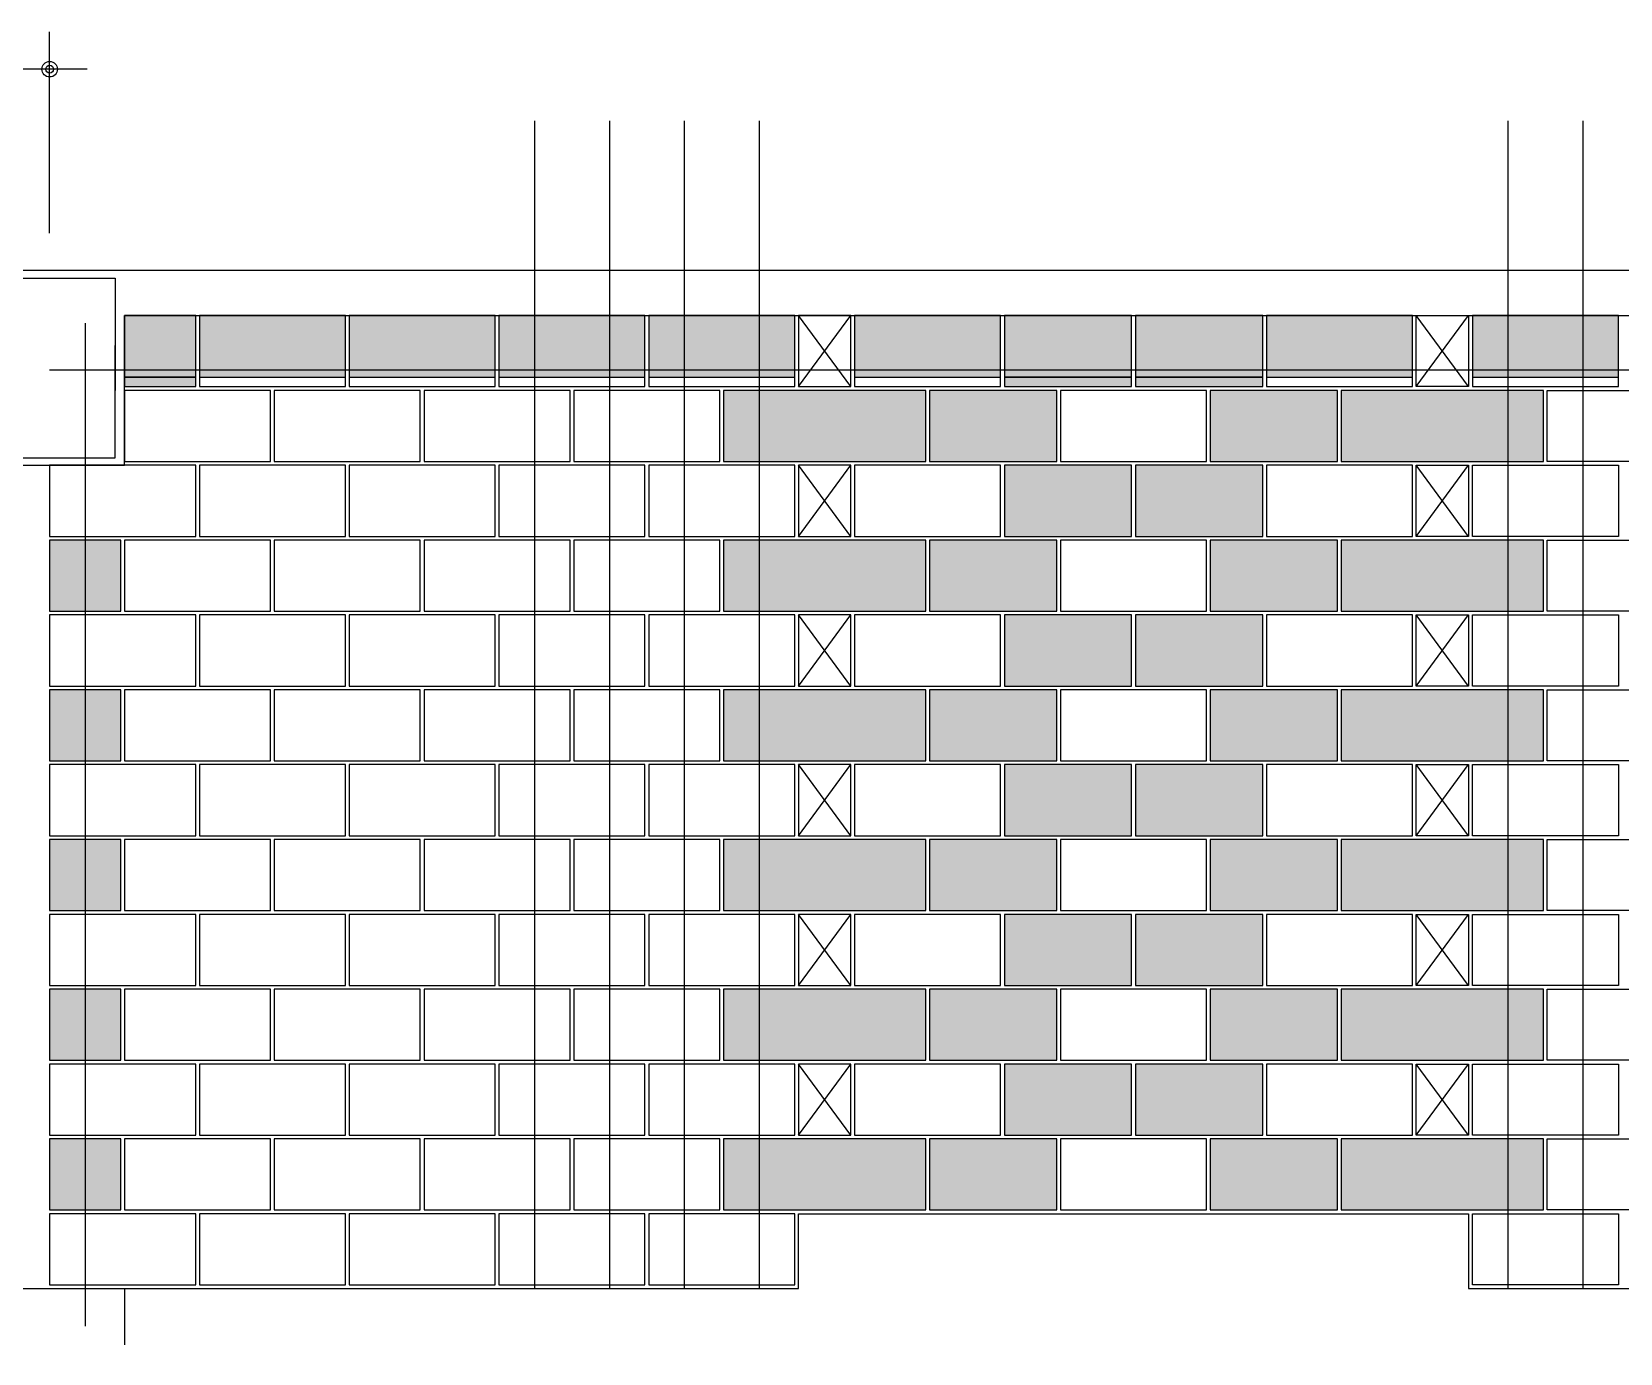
# Model space of a CAD drawing. Extents: x -1.9 to 86, y -1.6 to 61.
# Drawn here: x 41.62 to 50.11, y 22.69 to 29.75 of the extents above; entities that cross this region are included whole.
import ezdxf

# ---------------------------------------------------------------- set-up
doc = ezdxf.new("R2010")
doc.units = 0
doc.header["$MEASUREMENT"] = 0
doc.linetypes.add('ESTILO_TQS_0001', pattern=[0.45, 0.3, -0.15])
for name, color, linetype in [('PENA_01', 1, 'CONTINUOUS'), ('PENA_02', 2, 'CONTINUOUS'), ('PENA_03', 3, 'CONTINUOUS'), ('PENA_05', 5, 'CONTINUOUS'), ('PENA_09', 254, 'CONTINUOUS'), ('PENA_19', 240, 'CONTINUOUS'), ('PENA_21', 100, 'CONTINUOUS'), ('PENA_23', 50, 'CONTINUOUS')]:
    doc.layers.add(name, color=color, linetype=linetype)

msp = doc.modelspace()

# ---------------------------------------------------------------- linework, layer by layer
at = {"layer": 'PENA_01', "linetype": 'Continuous'}
for p, q in [((41.7155, 28.6779), (41.7155, 29.7545)), ((41.9155, 29.5545), (39.6955, 29.5545)), ((42.1155, 27.9079), (42.4955, 27.9079)), ((42.5155, 27.9079), (43.2955, 27.9079)), ((43.3155, 27.9079), (44.0955, 27.9079)), ((44.1155, 27.9079), (44.8955, 27.9079)), ((44.9155, 27.9079), (45.6955, 27.9079)), ((46.0155, 27.9079), (46.7955, 27.9079)), ((46.8155, 27.9079), (47.4955, 27.9079)), ((47.5155, 27.9079), (48.1955, 27.9079)), ((48.2155, 27.9079), (48.9955, 27.9079)), ((49.3155, 27.9079), (50.0955, 27.9079))]:
    msp.add_line(p, q, dxfattribs=at)
at = {"layer": 'PENA_01', "linetype": 'ESTILO_TQS_0001'}
msp.add_line((42.1155, 23.0379), (42.1155, 20.2548), dxfattribs=at)
at = {"layer": 'PENA_02', "linetype": 'Continuous'}
for p, q in [((42.1155, 27.4379), (42.1155, 28.2379)), ((42.1155, 28.2379), (52.8955, 28.2379)), ((45.9955, 28.2379), (45.7155, 28.2379)), ((45.7155, 28.2379), (45.7155, 27.8579)), ((45.9955, 27.8579), (45.9955, 28.2379)), ((49.0155, 27.8579), (49.0155, 28.2379)), ((49.0155, 28.2379), (49.2955, 28.2379)), ((49.2955, 28.2379), (49.2955, 27.8579)), ((45.7155, 27.8579), (45.9955, 27.8579)), ((49.2955, 27.8579), (49.0155, 27.8579)), ((39.1955, 27.4379), (42.1155, 27.4379)), ((45.9955, 27.4379), (45.7155, 27.4379)), ((45.7155, 27.4379), (45.7155, 27.0579)), ((45.9955, 27.0579), (45.9955, 27.4379)), ((49.0155, 27.0579), (49.0155, 27.4379)), ((49.0155, 27.4379), (49.2955, 27.4379)), ((49.2955, 27.4379), (49.2955, 27.0579)), ((45.7155, 27.0579), (45.9955, 27.0579)), ((49.2955, 27.0579), (49.0155, 27.0579)), ((45.9955, 26.6379), (45.7155, 26.6379)), ((45.7155, 26.6379), (45.7155, 26.2579)), ((45.9955, 26.2579), (45.9955, 26.6379)), ((49.0155, 26.2579), (49.0155, 26.6379)), ((49.0155, 26.6379), (49.2955, 26.6379)), ((49.2955, 26.6379), (49.2955, 26.2579)), ((45.7155, 26.2579), (45.9955, 26.2579)), ((49.2955, 26.2579), (49.0155, 26.2579)), ((45.9955, 25.8379), (45.7155, 25.8379)), ((45.7155, 25.8379), (45.7155, 25.4579)), ((45.9955, 25.4579), (45.9955, 25.8379)), ((49.0155, 25.4579), (49.0155, 25.8379)), ((49.0155, 25.8379), (49.2955, 25.8379)), ((49.2955, 25.8379), (49.2955, 25.4579)), ((45.7155, 25.4579), (45.9955, 25.4579)), ((49.2955, 25.4579), (49.0155, 25.4579)), ((45.9955, 25.0379), (45.7155, 25.0379)), ((45.7155, 25.0379), (45.7155, 24.6579)), ((45.9955, 24.6579), (45.9955, 25.0379)), ((49.0155, 24.6579), (49.0155, 25.0379)), ((49.0155, 25.0379), (49.2955, 25.0379)), ((49.2955, 25.0379), (49.2955, 24.6579)), ((45.7155, 24.6579), (45.9955, 24.6579)), ((49.2955, 24.6579), (49.0155, 24.6579)), ((45.9955, 24.2379), (45.7155, 24.2379)), ((45.7155, 24.2379), (45.7155, 23.8579)), ((45.9955, 23.8579), (45.9955, 24.2379)), ((49.0155, 23.8579), (49.0155, 24.2379)), ((49.0155, 24.2379), (49.2955, 24.2379)), ((49.2955, 24.2379), (49.2955, 23.8579)), ((45.7155, 23.8579), (45.9955, 23.8579)), ((49.2955, 23.8579), (49.0155, 23.8579)), ((33.9155, 23.0379), (45.7155, 23.0379)), ((49.2955, 23.0379), (61.0955, 23.0379))]:
    msp.add_line(p, q, dxfattribs=at)
for points in [[(55.8155, 28.2379), (60.8155, 28.2379), (60.8155, 27.4379), (61.0955, 27.4379), (61.0955, 28.4779), (33.9155, 28.4779), (33.9155, 27.4379), (34.1955, 27.4379), (34.1955, 28.2379), (39.1955, 28.2379)], [(42.1155, 27.8579), (42.4955, 27.8579), (42.4955, 28.2379), (42.1155, 28.2379), (42.1155, 27.8579)], [(42.5155, 27.8579), (43.2955, 27.8579), (43.2955, 28.2379), (42.5155, 28.2379), (42.5155, 27.8579)], [(43.3155, 27.8579), (44.0955, 27.8579), (44.0955, 28.2379), (43.3155, 28.2379), (43.3155, 27.8579)], [(44.1155, 27.8579), (44.8955, 27.8579), (44.8955, 28.2379), (44.1155, 28.2379), (44.1155, 27.8579)], [(44.9155, 27.8579), (45.6955, 27.8579), (45.6955, 28.2379), (44.9155, 28.2379), (44.9155, 27.8579)], [(46.0155, 27.8579), (46.7955, 27.8579), (46.7955, 28.2379), (46.0155, 28.2379), (46.0155, 27.8579)], [(46.8155, 27.8579), (47.4955, 27.8579), (47.4955, 28.2379), (46.8155, 28.2379), (46.8155, 27.8579)], [(47.5155, 27.8579), (48.1955, 27.8579), (48.1955, 28.2379), (47.5155, 28.2379), (47.5155, 27.8579)], [(48.2155, 27.8579), (48.9955, 27.8579), (48.9955, 28.2379), (48.2155, 28.2379), (48.2155, 27.8579)], [(49.3155, 27.8579), (50.0955, 27.8579), (50.0955, 28.2379), (49.3155, 28.2379), (49.3155, 27.8579)], [(42.1155, 27.4579), (42.8955, 27.4579), (42.8955, 27.8379), (42.1155, 27.8379), (42.1155, 27.4579)], [(42.9155, 27.4579), (43.6955, 27.4579), (43.6955, 27.8379), (42.9155, 27.8379), (42.9155, 27.4579)], [(43.7155, 27.4579), (44.4955, 27.4579), (44.4955, 27.8379), (43.7155, 27.8379), (43.7155, 27.4579)], [(44.5155, 27.4579), (45.2955, 27.4579), (45.2955, 27.8379), (44.5155, 27.8379), (44.5155, 27.4579)], [(45.3155, 27.4579), (46.3955, 27.4579), (46.3955, 27.8379), (45.3155, 27.8379), (45.3155, 27.4579)], [(47.0955, 27.8379), (46.4155, 27.8379), (46.4155, 27.4579), (47.0955, 27.4579), (47.0955, 27.8379)], [(47.8955, 27.8379), (47.1155, 27.8379), (47.1155, 27.4579), (47.8955, 27.4579), (47.8955, 27.8379)], [(47.9155, 27.4579), (48.5955, 27.4579), (48.5955, 27.8379), (47.9155, 27.8379), (47.9155, 27.4579)], [(48.6155, 27.4579), (49.6955, 27.4579), (49.6955, 27.8379), (48.6155, 27.8379), (48.6155, 27.4579)], [(50.4955, 27.4579), (49.7155, 27.4579), (49.7155, 27.8379), (50.4955, 27.8379), (50.4955, 27.4579)], [(41.7155, 27.0579), (42.4955, 27.0579), (42.4955, 27.4379), (41.7155, 27.4379), (41.7155, 27.0579)], [(42.5155, 27.0579), (43.2955, 27.0579), (43.2955, 27.4379), (42.5155, 27.4379), (42.5155, 27.0579)], [(43.3155, 27.0579), (44.0955, 27.0579), (44.0955, 27.4379), (43.3155, 27.4379), (43.3155, 27.0579)], [(44.1155, 27.0579), (44.8955, 27.0579), (44.8955, 27.4379), (44.1155, 27.4379), (44.1155, 27.0579)], [(44.9155, 27.0579), (45.6955, 27.0579), (45.6955, 27.4379), (44.9155, 27.4379), (44.9155, 27.0579)], [(46.0155, 27.0579), (46.7955, 27.0579), (46.7955, 27.4379), (46.0155, 27.4379), (46.0155, 27.0579)], [(46.8155, 27.0579), (47.4955, 27.0579), (47.4955, 27.4379), (46.8155, 27.4379), (46.8155, 27.0579)], [(47.5155, 27.0579), (48.1955, 27.0579), (48.1955, 27.4379), (47.5155, 27.4379), (47.5155, 27.0579)], [(48.2155, 27.0579), (48.9955, 27.0579), (48.9955, 27.4379), (48.2155, 27.4379), (48.2155, 27.0579)], [(50.0955, 27.0579), (49.3155, 27.0579), (49.3155, 27.4379), (50.0955, 27.4379), (50.0955, 27.0579)], [(41.7155, 26.6579), (42.0955, 26.6579), (42.0955, 27.0379), (41.7155, 27.0379), (41.7155, 26.6579)], [(42.1155, 26.6579), (42.8955, 26.6579), (42.8955, 27.0379), (42.1155, 27.0379), (42.1155, 26.6579)], [(42.9155, 26.6579), (43.6955, 26.6579), (43.6955, 27.0379), (42.9155, 27.0379), (42.9155, 26.6579)], [(43.7155, 26.6579), (44.4955, 26.6579), (44.4955, 27.0379), (43.7155, 27.0379), (43.7155, 26.6579)], [(44.5155, 26.6579), (45.2955, 26.6579), (45.2955, 27.0379), (44.5155, 27.0379), (44.5155, 26.6579)], [(45.3155, 26.6579), (46.3955, 26.6579), (46.3955, 27.0379), (45.3155, 27.0379), (45.3155, 26.6579)], [(47.0955, 27.0379), (46.4155, 27.0379), (46.4155, 26.6579), (47.0955, 26.6579), (47.0955, 27.0379)], [(47.8955, 27.0379), (47.1155, 27.0379), (47.1155, 26.6579), (47.8955, 26.6579), (47.8955, 27.0379)], [(47.9155, 26.6579), (48.5955, 26.6579), (48.5955, 27.0379), (47.9155, 27.0379), (47.9155, 26.6579)], [(48.6155, 26.6579), (49.6955, 26.6579), (49.6955, 27.0379), (48.6155, 27.0379), (48.6155, 26.6579)], [(50.4955, 26.6579), (49.7155, 26.6579), (49.7155, 27.0379), (50.4955, 27.0379), (50.4955, 26.6579)], [(41.7155, 26.2579), (42.4955, 26.2579), (42.4955, 26.6379), (41.7155, 26.6379), (41.7155, 26.2579)], [(42.5155, 26.2579), (43.2955, 26.2579), (43.2955, 26.6379), (42.5155, 26.6379), (42.5155, 26.2579)], [(43.3155, 26.2579), (44.0955, 26.2579), (44.0955, 26.6379), (43.3155, 26.6379), (43.3155, 26.2579)], [(44.1155, 26.2579), (44.8955, 26.2579), (44.8955, 26.6379), (44.1155, 26.6379), (44.1155, 26.2579)], [(44.9155, 26.2579), (45.6955, 26.2579), (45.6955, 26.6379), (44.9155, 26.6379), (44.9155, 26.2579)], [(46.0155, 26.2579), (46.7955, 26.2579), (46.7955, 26.6379), (46.0155, 26.6379), (46.0155, 26.2579)], [(46.8155, 26.2579), (47.4955, 26.2579), (47.4955, 26.6379), (46.8155, 26.6379), (46.8155, 26.2579)], [(47.5155, 26.2579), (48.1955, 26.2579), (48.1955, 26.6379), (47.5155, 26.6379), (47.5155, 26.2579)], [(48.2155, 26.2579), (48.9955, 26.2579), (48.9955, 26.6379), (48.2155, 26.6379), (48.2155, 26.2579)], [(50.0955, 26.2579), (49.3155, 26.2579), (49.3155, 26.6379), (50.0955, 26.6379), (50.0955, 26.2579)], [(41.7155, 25.8579), (42.0955, 25.8579), (42.0955, 26.2379), (41.7155, 26.2379), (41.7155, 25.8579)], [(42.1155, 25.8579), (42.8955, 25.8579), (42.8955, 26.2379), (42.1155, 26.2379), (42.1155, 25.8579)], [(42.9155, 25.8579), (43.6955, 25.8579), (43.6955, 26.2379), (42.9155, 26.2379), (42.9155, 25.8579)], [(43.7155, 25.8579), (44.4955, 25.8579), (44.4955, 26.2379), (43.7155, 26.2379), (43.7155, 25.8579)], [(44.5155, 25.8579), (45.2955, 25.8579), (45.2955, 26.2379), (44.5155, 26.2379), (44.5155, 25.8579)], [(45.3155, 25.8579), (46.3955, 25.8579), (46.3955, 26.2379), (45.3155, 26.2379), (45.3155, 25.8579)], [(47.0955, 26.2379), (46.4155, 26.2379), (46.4155, 25.8579), (47.0955, 25.8579), (47.0955, 26.2379)], [(47.8955, 26.2379), (47.1155, 26.2379), (47.1155, 25.8579), (47.8955, 25.8579), (47.8955, 26.2379)], [(47.9155, 25.8579), (48.5955, 25.8579), (48.5955, 26.2379), (47.9155, 26.2379), (47.9155, 25.8579)], [(48.6155, 25.8579), (49.6955, 25.8579), (49.6955, 26.2379), (48.6155, 26.2379), (48.6155, 25.8579)], [(50.4955, 25.8579), (49.7155, 25.8579), (49.7155, 26.2379), (50.4955, 26.2379), (50.4955, 25.8579)], [(41.7155, 25.4579), (42.4955, 25.4579), (42.4955, 25.8379), (41.7155, 25.8379), (41.7155, 25.4579)], [(42.5155, 25.4579), (43.2955, 25.4579), (43.2955, 25.8379), (42.5155, 25.8379), (42.5155, 25.4579)], [(43.3155, 25.4579), (44.0955, 25.4579), (44.0955, 25.8379), (43.3155, 25.8379), (43.3155, 25.4579)], [(44.1155, 25.4579), (44.8955, 25.4579), (44.8955, 25.8379), (44.1155, 25.8379), (44.1155, 25.4579)], [(44.9155, 25.4579), (45.6955, 25.4579), (45.6955, 25.8379), (44.9155, 25.8379), (44.9155, 25.4579)], [(46.0155, 25.4579), (46.7955, 25.4579), (46.7955, 25.8379), (46.0155, 25.8379), (46.0155, 25.4579)], [(46.8155, 25.4579), (47.4955, 25.4579), (47.4955, 25.8379), (46.8155, 25.8379), (46.8155, 25.4579)], [(47.5155, 25.4579), (48.1955, 25.4579), (48.1955, 25.8379), (47.5155, 25.8379), (47.5155, 25.4579)], [(48.2155, 25.4579), (48.9955, 25.4579), (48.9955, 25.8379), (48.2155, 25.8379), (48.2155, 25.4579)], [(50.0955, 25.4579), (49.3155, 25.4579), (49.3155, 25.8379), (50.0955, 25.8379), (50.0955, 25.4579)], [(41.7155, 25.0579), (42.0955, 25.0579), (42.0955, 25.4379), (41.7155, 25.4379), (41.7155, 25.0579)], [(42.1155, 25.0579), (42.8955, 25.0579), (42.8955, 25.4379), (42.1155, 25.4379), (42.1155, 25.0579)], [(42.9155, 25.0579), (43.6955, 25.0579), (43.6955, 25.4379), (42.9155, 25.4379), (42.9155, 25.0579)], [(43.7155, 25.0579), (44.4955, 25.0579), (44.4955, 25.4379), (43.7155, 25.4379), (43.7155, 25.0579)], [(44.5155, 25.0579), (45.2955, 25.0579), (45.2955, 25.4379), (44.5155, 25.4379), (44.5155, 25.0579)], [(45.3155, 25.0579), (46.3955, 25.0579), (46.3955, 25.4379), (45.3155, 25.4379), (45.3155, 25.0579)], [(47.0955, 25.4379), (46.4155, 25.4379), (46.4155, 25.0579), (47.0955, 25.0579), (47.0955, 25.4379)], [(47.8955, 25.4379), (47.1155, 25.4379), (47.1155, 25.0579), (47.8955, 25.0579), (47.8955, 25.4379)], [(47.9155, 25.0579), (48.5955, 25.0579), (48.5955, 25.4379), (47.9155, 25.4379), (47.9155, 25.0579)], [(48.6155, 25.0579), (49.6955, 25.0579), (49.6955, 25.4379), (48.6155, 25.4379), (48.6155, 25.0579)], [(50.4955, 25.0579), (49.7155, 25.0579), (49.7155, 25.4379), (50.4955, 25.4379), (50.4955, 25.0579)], [(41.7155, 24.6579), (42.4955, 24.6579), (42.4955, 25.0379), (41.7155, 25.0379), (41.7155, 24.6579)], [(42.5155, 24.6579), (43.2955, 24.6579), (43.2955, 25.0379), (42.5155, 25.0379), (42.5155, 24.6579)], [(43.3155, 24.6579), (44.0955, 24.6579), (44.0955, 25.0379), (43.3155, 25.0379), (43.3155, 24.6579)], [(44.1155, 24.6579), (44.8955, 24.6579), (44.8955, 25.0379), (44.1155, 25.0379), (44.1155, 24.6579)], [(44.9155, 24.6579), (45.6955, 24.6579), (45.6955, 25.0379), (44.9155, 25.0379), (44.9155, 24.6579)], [(46.0155, 24.6579), (46.7955, 24.6579), (46.7955, 25.0379), (46.0155, 25.0379), (46.0155, 24.6579)], [(46.8155, 24.6579), (47.4955, 24.6579), (47.4955, 25.0379), (46.8155, 25.0379), (46.8155, 24.6579)], [(47.5155, 24.6579), (48.1955, 24.6579), (48.1955, 25.0379), (47.5155, 25.0379), (47.5155, 24.6579)], [(48.2155, 24.6579), (48.9955, 24.6579), (48.9955, 25.0379), (48.2155, 25.0379), (48.2155, 24.6579)], [(50.0955, 24.6579), (49.3155, 24.6579), (49.3155, 25.0379), (50.0955, 25.0379), (50.0955, 24.6579)], [(41.7155, 24.2579), (42.0955, 24.2579), (42.0955, 24.6379), (41.7155, 24.6379), (41.7155, 24.2579)], [(42.1155, 24.2579), (42.8955, 24.2579), (42.8955, 24.6379), (42.1155, 24.6379), (42.1155, 24.2579)], [(42.9155, 24.2579), (43.6955, 24.2579), (43.6955, 24.6379), (42.9155, 24.6379), (42.9155, 24.2579)], [(43.7155, 24.2579), (44.4955, 24.2579), (44.4955, 24.6379), (43.7155, 24.6379), (43.7155, 24.2579)], [(44.5155, 24.2579), (45.2955, 24.2579), (45.2955, 24.6379), (44.5155, 24.6379), (44.5155, 24.2579)], [(45.3155, 24.2579), (46.3955, 24.2579), (46.3955, 24.6379), (45.3155, 24.6379), (45.3155, 24.2579)], [(47.0955, 24.6379), (46.4155, 24.6379), (46.4155, 24.2579), (47.0955, 24.2579), (47.0955, 24.6379)], [(47.8955, 24.6379), (47.1155, 24.6379), (47.1155, 24.2579), (47.8955, 24.2579), (47.8955, 24.6379)], [(47.9155, 24.2579), (48.5955, 24.2579), (48.5955, 24.6379), (47.9155, 24.6379), (47.9155, 24.2579)], [(48.6155, 24.2579), (49.6955, 24.2579), (49.6955, 24.6379), (48.6155, 24.6379), (48.6155, 24.2579)], [(50.4955, 24.2579), (49.7155, 24.2579), (49.7155, 24.6379), (50.4955, 24.6379), (50.4955, 24.2579)], [(41.7155, 23.8579), (42.4955, 23.8579), (42.4955, 24.2379), (41.7155, 24.2379), (41.7155, 23.8579)], [(42.5155, 23.8579), (43.2955, 23.8579), (43.2955, 24.2379), (42.5155, 24.2379), (42.5155, 23.8579)], [(43.3155, 23.8579), (44.0955, 23.8579), (44.0955, 24.2379), (43.3155, 24.2379), (43.3155, 23.8579)], [(44.1155, 23.8579), (44.8955, 23.8579), (44.8955, 24.2379), (44.1155, 24.2379), (44.1155, 23.8579)], [(44.9155, 23.8579), (45.6955, 23.8579), (45.6955, 24.2379), (44.9155, 24.2379), (44.9155, 23.8579)], [(46.0155, 23.8579), (46.7955, 23.8579), (46.7955, 24.2379), (46.0155, 24.2379), (46.0155, 23.8579)], [(46.8155, 23.8579), (47.4955, 23.8579), (47.4955, 24.2379), (46.8155, 24.2379), (46.8155, 23.8579)], [(47.5155, 23.8579), (48.1955, 23.8579), (48.1955, 24.2379), (47.5155, 24.2379), (47.5155, 23.8579)], [(48.2155, 23.8579), (48.9955, 23.8579), (48.9955, 24.2379), (48.2155, 24.2379), (48.2155, 23.8579)], [(50.0955, 23.8579), (49.3155, 23.8579), (49.3155, 24.2379), (50.0955, 24.2379), (50.0955, 23.8579)], [(41.7155, 23.4579), (42.0955, 23.4579), (42.0955, 23.8379), (41.7155, 23.8379), (41.7155, 23.4579)], [(42.1155, 23.4579), (42.8955, 23.4579), (42.8955, 23.8379), (42.1155, 23.8379), (42.1155, 23.4579)], [(42.9155, 23.4579), (43.6955, 23.4579), (43.6955, 23.8379), (42.9155, 23.8379), (42.9155, 23.4579)], [(43.7155, 23.4579), (44.4955, 23.4579), (44.4955, 23.8379), (43.7155, 23.8379), (43.7155, 23.4579)], [(44.5155, 23.4579), (45.2955, 23.4579), (45.2955, 23.8379), (44.5155, 23.8379), (44.5155, 23.4579)], [(45.3155, 23.4579), (46.3955, 23.4579), (46.3955, 23.8379), (45.3155, 23.8379), (45.3155, 23.4579)], [(47.0955, 23.8379), (46.4155, 23.8379), (46.4155, 23.4579), (47.0955, 23.4579), (47.0955, 23.8379)], [(47.8955, 23.8379), (47.1155, 23.8379), (47.1155, 23.4579), (47.8955, 23.4579), (47.8955, 23.8379)], [(47.9155, 23.4579), (48.5955, 23.4579), (48.5955, 23.8379), (47.9155, 23.8379), (47.9155, 23.4579)], [(48.6155, 23.4579), (49.6955, 23.4579), (49.6955, 23.8379), (48.6155, 23.8379), (48.6155, 23.4579)], [(50.4955, 23.4579), (49.7155, 23.4579), (49.7155, 23.8379), (50.4955, 23.8379), (50.4955, 23.4579)], [(41.7155, 23.0579), (42.4955, 23.0579), (42.4955, 23.4379), (41.7155, 23.4379), (41.7155, 23.0579)], [(42.5155, 23.0579), (43.2955, 23.0579), (43.2955, 23.4379), (42.5155, 23.4379), (42.5155, 23.0579)], [(43.3155, 23.0579), (44.0955, 23.0579), (44.0955, 23.4379), (43.3155, 23.4379), (43.3155, 23.0579)], [(44.1155, 23.0579), (44.8955, 23.0579), (44.8955, 23.4379), (44.1155, 23.4379), (44.1155, 23.0579)], [(44.9155, 23.0579), (45.6955, 23.0579), (45.6955, 23.4379), (44.9155, 23.4379), (44.9155, 23.0579)], [(50.0955, 23.0579), (49.3155, 23.0579), (49.3155, 23.4379), (50.0955, 23.4379), (50.0955, 23.0579)]]:
    msp.add_lwpolyline(points, dxfattribs=at)
for radius in [0.0416, 0.0208]:
    msp.add_circle((41.7155, 29.5545), radius, dxfattribs=at)
at = {"layer": 'PENA_03', "linetype": 'Continuous'}
for p, q in [((45.7155, 27.8579), (45.9955, 28.2379)), ((45.9955, 27.8579), (45.7155, 28.2379)), ((49.2955, 27.8579), (49.0155, 28.2379)), ((49.0155, 27.8579), (49.2955, 28.2379)), ((45.7155, 27.0579), (45.9955, 27.4379)), ((45.9955, 27.0579), (45.7155, 27.4379)), ((49.2955, 27.0579), (49.0155, 27.4379)), ((49.0155, 27.0579), (49.2955, 27.4379)), ((45.7155, 26.2579), (45.9955, 26.6379)), ((45.9955, 26.2579), (45.7155, 26.6379)), ((49.2955, 26.2579), (49.0155, 26.6379)), ((49.0155, 26.2579), (49.2955, 26.6379)), ((45.7155, 25.4579), (45.9955, 25.8379)), ((45.9955, 25.4579), (45.7155, 25.8379)), ((49.2955, 25.4579), (49.0155, 25.8379)), ((49.0155, 25.4579), (49.2955, 25.8379)), ((45.7155, 24.6579), (45.9955, 25.0379)), ((45.9955, 24.6579), (45.7155, 25.0379)), ((49.2955, 24.6579), (49.0155, 25.0379)), ((49.0155, 24.6579), (49.2955, 25.0379)), ((45.7155, 23.8579), (45.9955, 24.2379)), ((45.9955, 23.8579), (45.7155, 24.2379)), ((49.2955, 23.8579), (49.0155, 24.2379)), ((49.0155, 23.8579), (49.2955, 24.2379)), ((45.7155, 23.4379), (49.2955, 23.4379)), ((45.7155, 23.0379), (45.7155, 23.4379)), ((49.2955, 23.4379), (49.2955, 23.0379))]:
    msp.add_line(p, q, dxfattribs=at)
at = {"layer": 'PENA_05', "linetype": 'Continuous'}
for p, q in [((39.2455, 28.4379), (42.0655, 28.4379)), ((42.0655, 28.4379), (42.0655, 27.8379)), ((42.0655, 27.4779), (42.0655, 28.0779)), ((41.7155, 27.9479), (53.2955, 27.9479)), ((39.2455, 27.4779), (42.0655, 27.4779))]:
    msp.add_line(p, q, dxfattribs=at)
for points in [[(44.3055, 29.2779), (44.3055, 23.0379)], [(44.7055, 29.2779), (44.7055, 23.0379)], [(45.1055, 29.2779), (45.1055, 23.0379)], [(45.5055, 29.2779), (45.5055, 23.0379)], [(49.5055, 29.2779), (49.5055, 23.0379)], [(49.9055, 29.2779), (49.9055, 23.0379)], [(41.9055, 28.1979), (41.9055, 22.8379)]]:
    msp.add_lwpolyline(points, dxfattribs=at)
at = {"layer": 'PENA_09', "linetype": 'Continuous'}
for points in [[(42.1155, 27.9079), (42.4955, 27.9079), (42.4955, 28.2379), (42.1155, 28.2379), (42.1155, 27.9079)], [(42.5155, 27.9079), (43.2955, 27.9079), (43.2955, 28.2379), (42.5155, 28.2379), (42.5155, 27.9079)], [(43.3155, 27.9079), (44.0955, 27.9079), (44.0955, 28.2379), (43.3155, 28.2379), (43.3155, 27.9079)], [(44.1155, 27.9079), (44.8955, 27.9079), (44.8955, 28.2379), (44.1155, 28.2379), (44.1155, 27.9079)], [(44.9155, 27.9079), (45.6955, 27.9079), (45.6955, 28.2379), (44.9155, 28.2379), (44.9155, 27.9079)], [(46.0155, 27.9079), (46.7955, 27.9079), (46.7955, 28.2379), (46.0155, 28.2379), (46.0155, 27.9079)], [(46.8155, 27.9079), (47.4955, 27.9079), (47.4955, 28.2379), (46.8155, 28.2379), (46.8155, 27.9079)], [(47.5155, 27.9079), (48.1955, 27.9079), (48.1955, 28.2379), (47.5155, 28.2379), (47.5155, 27.9079)], [(48.2155, 27.9079), (48.9955, 27.9079), (48.9955, 28.2379), (48.2155, 28.2379), (48.2155, 27.9079)], [(49.3155, 27.9079), (50.0955, 27.9079), (50.0955, 28.2379), (49.3155, 28.2379), (49.3155, 27.9079)]]:
    msp.add_lwpolyline(points, dxfattribs=at)
for points in [[(42.1155, 27.9079), (42.4955, 27.9079), (42.4955, 28.2379)], [(42.1155, 27.9079), (42.4955, 28.2379), (42.1155, 28.2379)], [(42.1155, 27.9079), (42.1155, 28.2379), (42.1155, 27.9079)], [(42.5155, 27.9079), (43.2955, 27.9079), (43.2955, 28.2379)], [(42.5155, 27.9079), (43.2955, 28.2379), (42.5155, 28.2379)], [(42.5155, 27.9079), (42.5155, 28.2379), (42.5155, 27.9079)], [(43.3155, 27.9079), (44.0955, 27.9079), (44.0955, 28.2379)], [(43.3155, 27.9079), (44.0955, 28.2379), (43.3155, 28.2379)], [(43.3155, 27.9079), (43.3155, 28.2379), (43.3155, 27.9079)], [(44.1155, 27.9079), (44.8955, 27.9079), (44.8955, 28.2379)], [(44.1155, 27.9079), (44.8955, 28.2379), (44.1155, 28.2379)], [(44.1155, 27.9079), (44.1155, 28.2379), (44.1155, 27.9079)], [(44.9155, 27.9079), (45.6955, 27.9079), (45.6955, 28.2379)], [(44.9155, 27.9079), (45.6955, 28.2379), (44.9155, 28.2379)], [(44.9155, 27.9079), (44.9155, 28.2379), (44.9155, 27.9079)], [(46.0155, 27.9079), (46.7955, 27.9079), (46.7955, 28.2379)], [(46.0155, 27.9079), (46.7955, 28.2379), (46.0155, 28.2379)], [(46.0155, 27.9079), (46.0155, 28.2379), (46.0155, 27.9079)], [(46.8155, 27.9079), (47.4955, 27.9079), (47.4955, 28.2379)], [(46.8155, 27.9079), (47.4955, 28.2379), (46.8155, 28.2379)], [(46.8155, 27.9079), (46.8155, 28.2379), (46.8155, 27.9079)], [(47.5155, 27.9079), (48.1955, 27.9079), (48.1955, 28.2379)], [(47.5155, 27.9079), (48.1955, 28.2379), (47.5155, 28.2379)], [(47.5155, 27.9079), (47.5155, 28.2379), (47.5155, 27.9079)], [(48.2155, 27.9079), (48.9955, 27.9079), (48.9955, 28.2379)], [(48.2155, 27.9079), (48.9955, 28.2379), (48.2155, 28.2379)], [(48.2155, 27.9079), (48.2155, 28.2379), (48.2155, 27.9079)], [(49.3155, 27.9079), (50.0955, 27.9079), (50.0955, 28.2379)], [(49.3155, 27.9079), (50.0955, 28.2379), (49.3155, 28.2379)], [(49.3155, 27.9079), (49.3155, 28.2379), (49.3155, 27.9079)]]:
    msp.add_solid(points, dxfattribs=at)
at = {"layer": 'PENA_19', "linetype": 'Continuous'}
for points in [[(45.3155, 27.4579), (46.3955, 27.4579), (46.3955, 27.8379), (45.3155, 27.8379), (45.3155, 27.4579)], [(48.6155, 27.4579), (49.6955, 27.4579), (49.6955, 27.8379), (48.6155, 27.8379), (48.6155, 27.4579)], [(45.3155, 26.6579), (46.3955, 26.6579), (46.3955, 27.0379), (45.3155, 27.0379), (45.3155, 26.6579)], [(48.6155, 26.6579), (49.6955, 26.6579), (49.6955, 27.0379), (48.6155, 27.0379), (48.6155, 26.6579)], [(45.3155, 25.8579), (46.3955, 25.8579), (46.3955, 26.2379), (45.3155, 26.2379), (45.3155, 25.8579)], [(48.6155, 25.8579), (49.6955, 25.8579), (49.6955, 26.2379), (48.6155, 26.2379), (48.6155, 25.8579)], [(45.3155, 25.0579), (46.3955, 25.0579), (46.3955, 25.4379), (45.3155, 25.4379), (45.3155, 25.0579)], [(48.6155, 25.0579), (49.6955, 25.0579), (49.6955, 25.4379), (48.6155, 25.4379), (48.6155, 25.0579)], [(45.3155, 24.2579), (46.3955, 24.2579), (46.3955, 24.6379), (45.3155, 24.6379), (45.3155, 24.2579)], [(48.6155, 24.2579), (49.6955, 24.2579), (49.6955, 24.6379), (48.6155, 24.6379), (48.6155, 24.2579)], [(45.3155, 23.4579), (46.3955, 23.4579), (46.3955, 23.8379), (45.3155, 23.8379), (45.3155, 23.4579)], [(48.6155, 23.4579), (49.6955, 23.4579), (49.6955, 23.8379), (48.6155, 23.8379), (48.6155, 23.4579)]]:
    msp.add_lwpolyline(points, dxfattribs=at)
for points in [[(45.3155, 27.4579), (46.3955, 27.4579), (46.3955, 27.8379)], [(45.3155, 27.4579), (46.3955, 27.8379), (45.3155, 27.8379)], [(45.3155, 27.4579), (45.3155, 27.8379), (45.3155, 27.4579)], [(48.6155, 27.4579), (49.6955, 27.4579), (49.6955, 27.8379)], [(48.6155, 27.4579), (49.6955, 27.8379), (48.6155, 27.8379)], [(48.6155, 27.4579), (48.6155, 27.8379), (48.6155, 27.4579)], [(45.3155, 26.6579), (46.3955, 26.6579), (46.3955, 27.0379)], [(45.3155, 26.6579), (46.3955, 27.0379), (45.3155, 27.0379)], [(45.3155, 26.6579), (45.3155, 27.0379), (45.3155, 26.6579)], [(48.6155, 26.6579), (49.6955, 26.6579), (49.6955, 27.0379)], [(48.6155, 26.6579), (49.6955, 27.0379), (48.6155, 27.0379)], [(48.6155, 26.6579), (48.6155, 27.0379), (48.6155, 26.6579)], [(45.3155, 25.8579), (46.3955, 25.8579), (46.3955, 26.2379)], [(45.3155, 25.8579), (46.3955, 26.2379), (45.3155, 26.2379)], [(45.3155, 25.8579), (45.3155, 26.2379), (45.3155, 25.8579)], [(48.6155, 25.8579), (49.6955, 25.8579), (49.6955, 26.2379)], [(48.6155, 25.8579), (49.6955, 26.2379), (48.6155, 26.2379)], [(48.6155, 25.8579), (48.6155, 26.2379), (48.6155, 25.8579)], [(45.3155, 25.0579), (46.3955, 25.0579), (46.3955, 25.4379)], [(45.3155, 25.0579), (46.3955, 25.4379), (45.3155, 25.4379)], [(45.3155, 25.0579), (45.3155, 25.4379), (45.3155, 25.0579)], [(48.6155, 25.0579), (49.6955, 25.0579), (49.6955, 25.4379)], [(48.6155, 25.0579), (49.6955, 25.4379), (48.6155, 25.4379)], [(48.6155, 25.0579), (48.6155, 25.4379), (48.6155, 25.0579)], [(45.3155, 24.2579), (46.3955, 24.2579), (46.3955, 24.6379)], [(45.3155, 24.2579), (46.3955, 24.6379), (45.3155, 24.6379)], [(45.3155, 24.2579), (45.3155, 24.6379), (45.3155, 24.2579)], [(48.6155, 24.2579), (49.6955, 24.2579), (49.6955, 24.6379)], [(48.6155, 24.2579), (49.6955, 24.6379), (48.6155, 24.6379)], [(48.6155, 24.2579), (48.6155, 24.6379), (48.6155, 24.2579)], [(45.3155, 23.4579), (46.3955, 23.4579), (46.3955, 23.8379)], [(45.3155, 23.4579), (46.3955, 23.8379), (45.3155, 23.8379)], [(45.3155, 23.4579), (45.3155, 23.8379), (45.3155, 23.4579)], [(48.6155, 23.4579), (49.6955, 23.4579), (49.6955, 23.8379)], [(48.6155, 23.4579), (49.6955, 23.8379), (48.6155, 23.8379)], [(48.6155, 23.4579), (48.6155, 23.8379), (48.6155, 23.4579)]]:
    msp.add_solid(points, dxfattribs=at)
at = {"layer": 'PENA_21', "linetype": 'Continuous'}
for points in [[(47.0955, 27.8379), (46.4155, 27.8379), (46.4155, 27.4579), (47.0955, 27.4579), (47.0955, 27.8379)], [(46.8155, 27.8579), (47.4955, 27.8579), (47.4955, 27.9079), (46.8155, 27.9079), (46.8155, 27.8579)], [(47.5155, 27.8579), (48.1955, 27.8579), (48.1955, 27.9079), (47.5155, 27.9079), (47.5155, 27.8579)], [(47.9155, 27.4579), (48.5955, 27.4579), (48.5955, 27.8379), (47.9155, 27.8379), (47.9155, 27.4579)], [(46.8155, 27.0579), (47.4955, 27.0579), (47.4955, 27.4379), (46.8155, 27.4379), (46.8155, 27.0579)], [(47.5155, 27.0579), (48.1955, 27.0579), (48.1955, 27.4379), (47.5155, 27.4379), (47.5155, 27.0579)], [(47.0955, 27.0379), (46.4155, 27.0379), (46.4155, 26.6579), (47.0955, 26.6579), (47.0955, 27.0379)], [(47.9155, 26.6579), (48.5955, 26.6579), (48.5955, 27.0379), (47.9155, 27.0379), (47.9155, 26.6579)], [(46.8155, 26.2579), (47.4955, 26.2579), (47.4955, 26.6379), (46.8155, 26.6379), (46.8155, 26.2579)], [(47.5155, 26.2579), (48.1955, 26.2579), (48.1955, 26.6379), (47.5155, 26.6379), (47.5155, 26.2579)], [(47.0955, 26.2379), (46.4155, 26.2379), (46.4155, 25.8579), (47.0955, 25.8579), (47.0955, 26.2379)], [(47.9155, 25.8579), (48.5955, 25.8579), (48.5955, 26.2379), (47.9155, 26.2379), (47.9155, 25.8579)], [(46.8155, 25.4579), (47.4955, 25.4579), (47.4955, 25.8379), (46.8155, 25.8379), (46.8155, 25.4579)], [(47.5155, 25.4579), (48.1955, 25.4579), (48.1955, 25.8379), (47.5155, 25.8379), (47.5155, 25.4579)], [(47.0955, 25.4379), (46.4155, 25.4379), (46.4155, 25.0579), (47.0955, 25.0579), (47.0955, 25.4379)], [(47.9155, 25.0579), (48.5955, 25.0579), (48.5955, 25.4379), (47.9155, 25.4379), (47.9155, 25.0579)], [(46.8155, 24.6579), (47.4955, 24.6579), (47.4955, 25.0379), (46.8155, 25.0379), (46.8155, 24.6579)], [(47.5155, 24.6579), (48.1955, 24.6579), (48.1955, 25.0379), (47.5155, 25.0379), (47.5155, 24.6579)], [(47.0955, 24.6379), (46.4155, 24.6379), (46.4155, 24.2579), (47.0955, 24.2579), (47.0955, 24.6379)], [(47.9155, 24.2579), (48.5955, 24.2579), (48.5955, 24.6379), (47.9155, 24.6379), (47.9155, 24.2579)], [(46.8155, 23.8579), (47.4955, 23.8579), (47.4955, 24.2379), (46.8155, 24.2379), (46.8155, 23.8579)], [(47.5155, 23.8579), (48.1955, 23.8579), (48.1955, 24.2379), (47.5155, 24.2379), (47.5155, 23.8579)], [(47.0955, 23.8379), (46.4155, 23.8379), (46.4155, 23.4579), (47.0955, 23.4579), (47.0955, 23.8379)], [(47.9155, 23.4579), (48.5955, 23.4579), (48.5955, 23.8379), (47.9155, 23.8379), (47.9155, 23.4579)]]:
    msp.add_lwpolyline(points, dxfattribs=at)
for points in [[(47.0955, 27.8379), (46.4155, 27.8379), (46.4155, 27.4579)], [(47.0955, 27.8379), (46.4155, 27.4579), (47.0955, 27.4579)], [(46.8155, 27.8579), (47.4955, 27.8579), (47.4955, 27.9079)], [(46.8155, 27.8579), (47.4955, 27.9079), (46.8155, 27.9079)], [(46.8155, 27.8579), (46.8155, 27.9079), (46.8155, 27.8579)], [(47.0955, 27.8379), (47.0955, 27.4579), (47.0955, 27.8379)], [(47.5155, 27.8579), (48.1955, 27.8579), (48.1955, 27.9079)], [(47.5155, 27.8579), (48.1955, 27.9079), (47.5155, 27.9079)], [(47.5155, 27.8579), (47.5155, 27.9079), (47.5155, 27.8579)], [(47.9155, 27.4579), (48.5955, 27.4579), (48.5955, 27.8379)], [(47.9155, 27.4579), (48.5955, 27.8379), (47.9155, 27.8379)], [(47.9155, 27.4579), (47.9155, 27.8379), (47.9155, 27.4579)], [(46.8155, 27.0579), (47.4955, 27.0579), (47.4955, 27.4379)], [(46.8155, 27.0579), (47.4955, 27.4379), (46.8155, 27.4379)], [(46.8155, 27.0579), (46.8155, 27.4379), (46.8155, 27.0579)], [(47.5155, 27.0579), (48.1955, 27.0579), (48.1955, 27.4379)], [(47.5155, 27.0579), (48.1955, 27.4379), (47.5155, 27.4379)], [(47.5155, 27.0579), (47.5155, 27.4379), (47.5155, 27.0579)], [(47.0955, 27.0379), (46.4155, 27.0379), (46.4155, 26.6579)], [(47.0955, 27.0379), (46.4155, 26.6579), (47.0955, 26.6579)], [(47.0955, 27.0379), (47.0955, 26.6579), (47.0955, 27.0379)], [(47.9155, 26.6579), (48.5955, 26.6579), (48.5955, 27.0379)], [(47.9155, 26.6579), (48.5955, 27.0379), (47.9155, 27.0379)], [(47.9155, 26.6579), (47.9155, 27.0379), (47.9155, 26.6579)], [(46.8155, 26.2579), (47.4955, 26.2579), (47.4955, 26.6379)], [(46.8155, 26.2579), (47.4955, 26.6379), (46.8155, 26.6379)], [(46.8155, 26.2579), (46.8155, 26.6379), (46.8155, 26.2579)], [(47.5155, 26.2579), (48.1955, 26.2579), (48.1955, 26.6379)], [(47.5155, 26.2579), (48.1955, 26.6379), (47.5155, 26.6379)], [(47.5155, 26.2579), (47.5155, 26.6379), (47.5155, 26.2579)], [(47.0955, 26.2379), (46.4155, 26.2379), (46.4155, 25.8579)], [(47.0955, 26.2379), (46.4155, 25.8579), (47.0955, 25.8579)], [(47.0955, 26.2379), (47.0955, 25.8579), (47.0955, 26.2379)], [(47.9155, 25.8579), (48.5955, 25.8579), (48.5955, 26.2379)], [(47.9155, 25.8579), (48.5955, 26.2379), (47.9155, 26.2379)], [(47.9155, 25.8579), (47.9155, 26.2379), (47.9155, 25.8579)], [(46.8155, 25.4579), (47.4955, 25.4579), (47.4955, 25.8379)], [(46.8155, 25.4579), (47.4955, 25.8379), (46.8155, 25.8379)], [(46.8155, 25.4579), (46.8155, 25.8379), (46.8155, 25.4579)], [(47.5155, 25.4579), (48.1955, 25.4579), (48.1955, 25.8379)], [(47.5155, 25.4579), (48.1955, 25.8379), (47.5155, 25.8379)], [(47.5155, 25.4579), (47.5155, 25.8379), (47.5155, 25.4579)], [(47.0955, 25.4379), (46.4155, 25.4379), (46.4155, 25.0579)], [(47.0955, 25.4379), (46.4155, 25.0579), (47.0955, 25.0579)], [(47.0955, 25.4379), (47.0955, 25.0579), (47.0955, 25.4379)], [(47.9155, 25.0579), (48.5955, 25.0579), (48.5955, 25.4379)], [(47.9155, 25.0579), (48.5955, 25.4379), (47.9155, 25.4379)], [(47.9155, 25.0579), (47.9155, 25.4379), (47.9155, 25.0579)], [(46.8155, 24.6579), (47.4955, 24.6579), (47.4955, 25.0379)], [(46.8155, 24.6579), (47.4955, 25.0379), (46.8155, 25.0379)], [(46.8155, 24.6579), (46.8155, 25.0379), (46.8155, 24.6579)], [(47.5155, 24.6579), (48.1955, 24.6579), (48.1955, 25.0379)], [(47.5155, 24.6579), (48.1955, 25.0379), (47.5155, 25.0379)], [(47.5155, 24.6579), (47.5155, 25.0379), (47.5155, 24.6579)], [(47.0955, 24.6379), (46.4155, 24.6379), (46.4155, 24.2579)], [(47.0955, 24.6379), (46.4155, 24.2579), (47.0955, 24.2579)], [(47.0955, 24.6379), (47.0955, 24.2579), (47.0955, 24.6379)], [(47.9155, 24.2579), (48.5955, 24.2579), (48.5955, 24.6379)], [(47.9155, 24.2579), (48.5955, 24.6379), (47.9155, 24.6379)], [(47.9155, 24.2579), (47.9155, 24.6379), (47.9155, 24.2579)], [(46.8155, 23.8579), (47.4955, 23.8579), (47.4955, 24.2379)], [(46.8155, 23.8579), (47.4955, 24.2379), (46.8155, 24.2379)], [(46.8155, 23.8579), (46.8155, 24.2379), (46.8155, 23.8579)], [(47.5155, 23.8579), (48.1955, 23.8579), (48.1955, 24.2379)], [(47.5155, 23.8579), (48.1955, 24.2379), (47.5155, 24.2379)], [(47.5155, 23.8579), (47.5155, 24.2379), (47.5155, 23.8579)], [(47.0955, 23.8379), (46.4155, 23.8379), (46.4155, 23.4579)], [(47.0955, 23.8379), (46.4155, 23.4579), (47.0955, 23.4579)], [(47.0955, 23.8379), (47.0955, 23.4579), (47.0955, 23.8379)], [(47.9155, 23.4579), (48.5955, 23.4579), (48.5955, 23.8379)], [(47.9155, 23.4579), (48.5955, 23.8379), (47.9155, 23.8379)], [(47.9155, 23.4579), (47.9155, 23.8379), (47.9155, 23.4579)]]:
    msp.add_solid(points, dxfattribs=at)
at = {"layer": 'PENA_23', "linetype": 'Continuous'}
for points in [[(42.1155, 27.8579), (42.4955, 27.8579), (42.4955, 27.9079), (42.1155, 27.9079), (42.1155, 27.8579)], [(41.7155, 26.6579), (42.0955, 26.6579), (42.0955, 27.0379), (41.7155, 27.0379), (41.7155, 26.6579)], [(41.7155, 25.8579), (42.0955, 25.8579), (42.0955, 26.2379), (41.7155, 26.2379), (41.7155, 25.8579)], [(41.7155, 25.0579), (42.0955, 25.0579), (42.0955, 25.4379), (41.7155, 25.4379), (41.7155, 25.0579)], [(41.7155, 24.2579), (42.0955, 24.2579), (42.0955, 24.6379), (41.7155, 24.6379), (41.7155, 24.2579)], [(41.7155, 23.4579), (42.0955, 23.4579), (42.0955, 23.8379), (41.7155, 23.8379), (41.7155, 23.4579)]]:
    msp.add_lwpolyline(points, dxfattribs=at)
for points in [[(42.1155, 27.8579), (42.4955, 27.8579), (42.4955, 27.9079)], [(42.1155, 27.8579), (42.4955, 27.9079), (42.1155, 27.9079)], [(42.1155, 27.8579), (42.1155, 27.9079), (42.1155, 27.8579)], [(41.7155, 26.6579), (42.0955, 26.6579), (42.0955, 27.0379)], [(41.7155, 26.6579), (42.0955, 27.0379), (41.7155, 27.0379)], [(41.7155, 26.6579), (41.7155, 27.0379), (41.7155, 26.6579)], [(41.7155, 25.8579), (42.0955, 25.8579), (42.0955, 26.2379)], [(41.7155, 25.8579), (42.0955, 26.2379), (41.7155, 26.2379)], [(41.7155, 25.8579), (41.7155, 26.2379), (41.7155, 25.8579)], [(41.7155, 25.0579), (42.0955, 25.0579), (42.0955, 25.4379)], [(41.7155, 25.0579), (42.0955, 25.4379), (41.7155, 25.4379)], [(41.7155, 25.0579), (41.7155, 25.4379), (41.7155, 25.0579)], [(41.7155, 24.2579), (42.0955, 24.2579), (42.0955, 24.6379)], [(41.7155, 24.2579), (42.0955, 24.6379), (41.7155, 24.6379)], [(41.7155, 24.2579), (41.7155, 24.6379), (41.7155, 24.2579)], [(41.7155, 23.4579), (42.0955, 23.4579), (42.0955, 23.8379)], [(41.7155, 23.4579), (42.0955, 23.8379), (41.7155, 23.8379)], [(41.7155, 23.4579), (41.7155, 23.8379), (41.7155, 23.4579)]]:
    msp.add_solid(points, dxfattribs=at)

doc.saveas('drawing.dxf')
